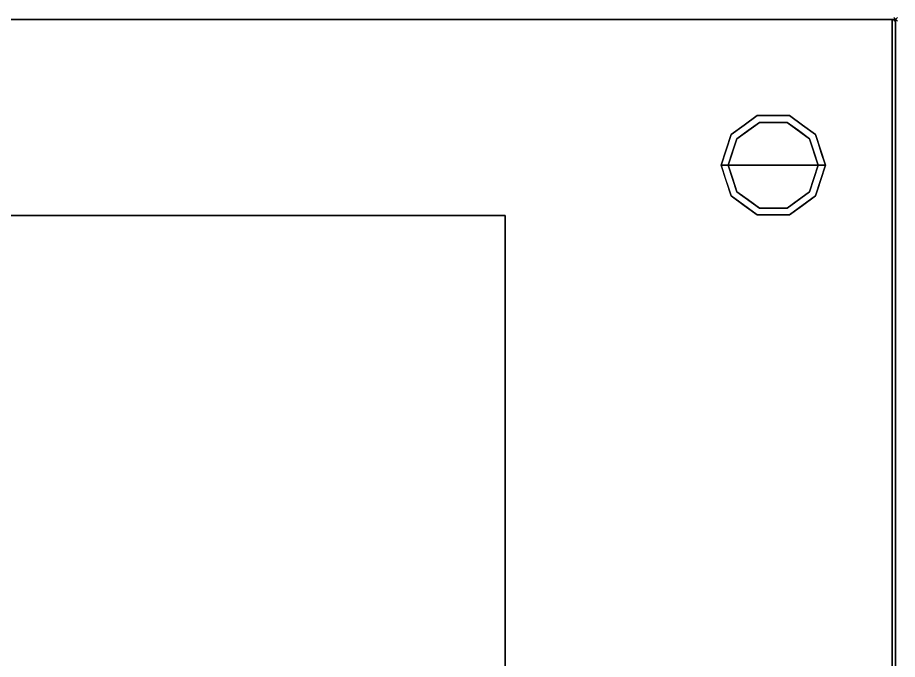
# Model space of a CAD drawing. Header units: millimetres. Extents: x -1 to 1800, y -1098 to 1.
# Drawn here: x 1311 to 1800, y -355.5 to 1 of the extents above; entities that cross this region are included whole.
import ezdxf

# ---------------------------------------------------------------- set-up
doc = ezdxf.new("R2010")
doc.units = ezdxf.units.MM
doc.header["$PDMODE"] = 3
doc.linetypes.add('NASCOSTA', pattern=[9.525, 6.35, -3.175])
for name, color, linetype in [('IQ_200_2D', 1, 'Continuous'), ('IQ_200_3D', 1, 'Continuous'), ('IQ_204_2D', 7, 'Continuous'), ('IQ_204_3D', 7, 'Continuous'), ('IQ_INS_3D', 3, 'Continuous')]:
    doc.layers.add(name, color=color, linetype=linetype)

# ---------------------------------------------------------------- blocks, each defined once
blk = doc.blocks.new('hpp_cutout_3c_l_2d')
at = {"layer": 'IQ_200_2D'}
for p, q in [((462, -109), (1582, -109)), ((1582, -109), (1582, -480))]:
    blk.add_line(p, q, dxfattribs=at)
blk = doc.blocks.new('hpp_cutout_3c_l_3d')
at = {"layer": 'IQ_200_3D'}
mesh = blk.add_polyface(dxfattribs=at)
corners = [(1799, 0, 50), (0, 0, 50), (0, -700, 50), (1799, -700, 50)]
mesh.append_faces([[corners[k] for k in face] for face in [(0, 1, 2, 3)]])
mesh = blk.add_polyface(dxfattribs=at)
corners = [(1799, -700, 0), (0, -700, 0), (0, 0, 0), (1799, 0, 0)]
mesh.append_faces([[corners[k] for k in face] for face in [(0, 1, 2, 3)]])
mesh = blk.add_polyface(dxfattribs=at)
corners = [(1799, 0, 0), (0, 0, 0), (0, 0, 50), (1799, 0, 50)]
mesh.append_faces([[corners[k] for k in face] for face in [(0, 1, 2, 3)]])
mesh = blk.add_polyface(dxfattribs=at)
corners = [(1799, -700, 50), (1799, -700, 0), (1799, 0, 0), (1799, 0, 50)]
mesh.append_faces([[corners[k] for k in face] for face in [(0, 1, 2, 3)]])
mesh = blk.add_polyface(dxfattribs=at)
corners = [(1582, -480, 50), (462, -480, 50), (462, -109, 50), (1582, -109, 50)]
mesh.append_faces([[corners[k] for k in face] for face in [(0, 1, 2, 3)]])
mesh = blk.add_polyface(dxfattribs=at)
corners = [(1582, -109, 50), (462, -109, 50), (462, -109, 80), (1582, -109, 80)]
mesh.append_faces([[corners[k] for k in face] for face in [(0, 1, 2, 3)]])
mesh = blk.add_polyface(dxfattribs=at)
corners = [(1582, -109, 80), (462, -109, 80), (462, -478, 80), (1582, -478, 80)]
mesh.append_faces([[corners[k] for k in face] for face in [(0, 1, 2, 3)]])
mesh = blk.add_polyface(dxfattribs=at)
corners = [(1582, -480, 87), (1582, -480, 50), (1582, -109, 50), (1582, -109, 80), (1582, -478, 80), (1582, -478, 87), (1582, -477.73, 89.07), (1582, -476.93, 91), (1582, -475.66, 92.66), (1582, -474, 93.93), (1582, -472.07, 94.73), (1582, -470, 95), (1582, -455, 95), (1582, -455, 97), (1582, -470, 97), (1582, -472.59, 96.66), (1582, -475, 95.66), (1582, -477.07, 94.07), (1582, -478.66, 92), (1582, -479.66, 89.59)]
mesh.append_faces([[corners[k] for k in face] for face in [(4, 1, 2, 3)]], dxfattribs={"vtx0": -1})
mesh.append_faces([[corners[k] for k in face] for face in [(0, 5, 19)]], dxfattribs={"vtx0": -1, "vtx1": -1})
mesh.append_faces([[corners[k] for k in face] for face in [(9, 15, 16, 8), (17, 7, 8, 16), (15, 9, 10, 14), (11, 13, 14, 10), (6, 18, 19, 5), (18, 6, 7, 17)]], dxfattribs={"vtx0": -1, "vtx2": -1})
mesh.append_faces([[corners[k] for k in face] for face in [(4, 5, 0, 1)]], dxfattribs={"vtx1": -1, "vtx3": -1})
mesh.append_faces([[corners[k] for k in face] for face in [(11, 12, 13)]], dxfattribs={"vtx2": -1})

msp = doc.modelspace()

# ---------------------------------------------------------------- linework, layer by layer
at = {"layer": 'IQ_200_2D'}
msp.add_lwpolyline([(0, 0), (1799, 0), (1799, -700), (0, -700)], close=True, dxfattribs=at)
at = {"layer": 'IQ_200_3D'}
for points in [[(1797, -645, 150), (2, -645, 150), (2, 0, 150), (1797, 0, 150)], [(1797, 0, 150), (2, 0, 150), (2, 0, 850), (1797, 0, 850)]]:
    msp.add_3dface(points, dxfattribs=at)
for points, invisible_edges in [([(1797, -645, 198), (1797, 0, 850), (1797, -695, 850), (1797, -695, 198)], 1), ([(1797, 0, 150), (1797, 0, 850), (1797, -645, 198), (1797, -645, 150)], 2)]:
    msp.add_3dface(points, dxfattribs=dict(at, invisible_edges=invisible_edges))
at = {"layer": 'IQ_204_2D', "color": 7, "linetype": 'NASCOSTA', "ltscale": 10}
msp.add_lwpolyline([(2, 0), (1797, 0), (1797, -645), (2, -645)], close=True, dxfattribs=at)
at = {"layer": 'IQ_204_3D'}
for points, invisible_edges in [([(1707.54, -63.95, 25), (1722.04, -53.42, 25), (1723.27, -57.22, 25), (1710.77, -66.31, 25)], 10), ([(1714.79, -58.69, 150), (1722.04, -53.42, 150), (1722.04, -53.42, 25), (1714.79, -58.69, 25)], 10), ([(1731, -53.42, 25), (1722.04, -53.42, 25), (1722.04, -53.42, 150), (1731, -53.42, 150)], 10), ([(1722.04, -53.42, 25), (1739.96, -53.42, 25), (1738.73, -57.22, 25), (1723.27, -57.22, 25)], 10), ([(1739.96, -53.42, 25), (1731, -53.42, 25), (1731, -53.42, 150), (1739.96, -53.42, 150)], 10), ([(1738.73, -57.22, 25), (1739.96, -53.42, 25), (1754.46, -63.95, 25), (1751.23, -66.31, 25)], 5), ([(1739.96, -53.42, 150), (1747.21, -58.69, 150), (1747.21, -58.69, 25), (1739.96, -53.42, 25)], 10), ([(1723.27, -57.22), (1731, -81), (1706, -81), (1710.77, -66.31)], 1), ([(1717.02, -61.76), (1717.02, -61.76, 25), (1723.27, -57.22, 25), (1723.27, -57.22)], 5), ([(1723.27, -57.22), (1723.27, -57.22, 25), (1731, -57.22, 25), (1731, -57.22)], 5), ([(1731, -81), (1731, -81), (1723.27, -57.22), (1738.73, -57.22)], 11), ([(1731, -57.22), (1731, -57.22, 25), (1738.73, -57.22, 25), (1738.73, -57.22)], 5), ([(1756, -81), (1731, -81), (1738.73, -57.22), (1751.23, -66.31)], 2), ([(1744.98, -61.76), (1738.73, -57.22), (1738.73, -57.22, 25), (1744.98, -61.76, 25)], 10), ([(1707.54, -63.95, 150), (1714.79, -58.69, 150), (1714.79, -58.69, 25), (1707.54, -63.95, 25)], 10), ([(1710.77, -66.31), (1710.77, -66.31, 25), (1717.02, -61.76, 25), (1717.02, -61.76)], 5), ([(1751.23, -66.31), (1744.98, -61.76), (1744.98, -61.76, 25), (1751.23, -66.31, 25)], 10), ([(1754.46, -63.95, 25), (1747.21, -58.69, 25), (1747.21, -58.69, 150), (1754.46, -63.95, 150)], 10), ([(1702, -81, 25), (1707.54, -63.95, 25), (1710.77, -66.31, 25), (1706, -81, 25)], 2), ([(1707.54, -63.95, 25), (1704.77, -72.48, 25), (1704.77, -72.48, 150), (1707.54, -63.95, 150)], 10), ([(1708.39, -73.65), (1708.39, -73.65, 25), (1710.77, -66.31, 25), (1710.77, -66.31)], 5), ([(1751.23, -66.31, 25), (1754.46, -63.95, 25), (1760, -81, 25), (1756, -81, 25)], 1), ([(1753.68, -73.87), (1753.68, -73.87), (1751.23, -66.31), (1753.61, -73.65, 25)], 13), ([(1751.23, -66.31, 25), (1751.23, -66.31, 25), (1753.61, -73.65, 25), (1751.23, -66.31)], 13), ([(1754.46, -63.95, 25), (1754.46, -63.95, 25), (1754.46, -63.95, 150), (1756.07, -68.92, 25)], 6), ([(1757.23, -72.48, 150), (1757.23, -72.48, 150), (1756.07, -68.92, 25), (1754.46, -63.95, 150)], 6), ([(1704.77, -72.48, 150), (1704.77, -72.48, 25), (1702, -81, 25), (1702, -81, 150)], 1), ([(1757.23, -72.48, 150), (1757.23, -72.48, 150), (1757.69, -73.88, 25), (1756.07, -68.92, 25)], 11), ([(1757.23, -72.48, 150), (1757.23, -72.48, 150), (1760, -81, 150), (1757.69, -73.88, 25)], 13), ([(1706, -81), (1706, -81, 25), (1708.39, -73.65, 25), (1708.39, -73.65)], 4), ([(1753.61, -73.65, 25), (1753.61, -73.65, 25), (1756, -81, 25), (1753.68, -73.87)], 13), ([(1756, -81, 25), (1756, -81, 25), (1756, -81), (1753.68, -73.87)], 9), ([(1760, -81, 150), (1760, -81, 150), (1760, -81, 25), (1757.69, -73.88, 25)], 9), ([(1702, -81, 150), (1702, -81, 150), (1702, -81, 25), (1704.31, -88.12, 25)], 9), ([(1704.77, -89.52, 150), (1704.77, -89.52, 150), (1702, -81, 150), (1704.31, -88.12, 25)], 13), ([(1702, -81, 25), (1706, -81, 25), (1710.77, -95.69, 25), (1707.54, -98.05, 25)], 4), ([(1708.39, -88.35, 25), (1708.39, -88.35, 25), (1706, -81, 25), (1708.32, -88.13)], 13), ([(1706, -81, 25), (1706, -81, 25), (1706, -81), (1708.32, -88.13)], 9), ([(1706, -81), (1731, -81), (1723.27, -104.78), (1710.77, -95.69)], 2), ([(1723.27, -104.78), (1723.27, -104.78), (1731, -81), (1738.73, -104.78)], 6), ([(1738.73, -104.78), (1731, -81), (1756, -81), (1751.23, -95.69)], 1), ([(1751.23, -95.69, 25), (1756, -81, 25), (1760, -81, 25), (1754.46, -98.05, 25)], 8), ([(1756, -81, 25), (1756, -81, 25), (1753.61, -88.35, 25), (1753.68, -88.13)], 13), ([(1753.68, -88.13), (1753.68, -88.13), (1756, -81), (1756, -81, 25)], 9), ([(1757.23, -89.52, 25), (1757.23, -89.52, 25), (1760, -81, 25), (1757.69, -88.12, 150)], 13), ([(1760, -81, 150), (1760, -81, 150), (1757.69, -88.12, 150), (1760, -81, 25)], 4), ([(1704.77, -89.52, 150), (1704.77, -89.52, 150), (1704.31, -88.12, 25), (1705.93, -93.08, 25)], 11), ([(1704.77, -89.52, 150), (1704.77, -89.52, 150), (1705.93, -93.08, 25), (1707.54, -98.05, 150)], 6), ([(1708.32, -88.13), (1708.32, -88.13), (1710.77, -95.69), (1708.39, -88.35, 25)], 13), ([(1710.77, -95.69, 25), (1710.77, -95.69, 25), (1708.39, -88.35, 25), (1710.77, -95.69)], 13), ([(1753.68, -88.13), (1753.68, -88.13), (1753.61, -88.35, 25), (1751.23, -95.69)], 6), ([(1751.23, -95.69), (1751.23, -95.69), (1753.61, -88.35, 25), (1751.23, -95.69, 25)], 11), ([(1757.23, -89.52, 25), (1757.23, -89.52, 25), (1756.07, -93.08, 150), (1754.46, -98.05, 25)], 6), ([(1757.23, -89.52, 25), (1757.23, -89.52, 25), (1757.69, -88.12, 150), (1756.07, -93.08, 150)], 11), ([(1707.54, -98.05, 25), (1707.54, -98.05, 25), (1707.54, -98.05, 150), (1705.93, -93.08, 25)], 6), ([(1707.54, -98.05, 25), (1710.77, -95.69, 25), (1723.27, -104.78, 25), (1722.04, -108.58, 25)], 5), ([(1710.77, -95.69, 25), (1710.77, -95.69), (1717.02, -100.24), (1717.02, -100.24, 25)], 5), ([(1738.73, -104.78, 25), (1751.23, -95.69, 25), (1754.46, -98.05, 25), (1739.96, -108.58, 25)], 10), ([(1751.23, -95.69), (1751.23, -95.69, 25), (1744.98, -100.24, 25), (1744.98, -100.24)], 5), ([(1754.46, -98.05, 150), (1754.46, -98.05, 150), (1754.46, -98.05, 25), (1756.07, -93.08, 150)], 6), ([(1714.79, -103.31, 150), (1707.54, -98.05, 150), (1707.54, -98.05, 25), (1714.79, -103.31, 25)], 10), ([(1717.02, -100.24, 25), (1717.02, -100.24), (1723.27, -104.78), (1723.27, -104.78, 25)], 5), ([(1738.73, -104.78, 25), (1738.73, -104.78), (1744.98, -100.24), (1744.98, -100.24, 25)], 5), ([(1747.21, -103.31, 25), (1754.46, -98.05, 25), (1754.46, -98.05, 150), (1747.21, -103.31, 150)], 10), ([(1714.79, -103.31, 25), (1722.04, -108.58, 25), (1722.04, -108.58, 150), (1714.79, -103.31, 150)], 10), ([(1722.04, -108.58, 25), (1723.27, -104.78, 25), (1738.73, -104.78, 25), (1739.96, -108.58, 25)], 5), ([(1723.27, -104.78), (1731, -104.78), (1738.73, -104.78, 25), (1731, -104.78, 25)], 10), ([(1731, -104.78, 25), (1731, -104.78, 25), (1723.27, -104.78, 25), (1723.27, -104.78)], 13), ([(1738.73, -104.78, 25), (1738.73, -104.78, 25), (1731, -104.78), (1738.73, -104.78)], 11), ([(1739.96, -108.58, 25), (1747.21, -103.31, 25), (1747.21, -103.31, 150), (1739.96, -108.58, 150)], 10), ([(1731, -108.58, 150), (1722.04, -108.58, 150), (1722.04, -108.58, 25), (1731, -108.58, 25)], 10), ([(1731, -108.58, 25), (1739.96, -108.58, 25), (1739.96, -108.58, 150), (1731, -108.58, 150)], 10)]:
    msp.add_3dface(points, dxfattribs=dict(at, invisible_edges=invisible_edges))
at = {"layer": 'IQ_INS_3D'}
msp.add_point((1799, 0), dxfattribs=at)

# ---------------------------------------------------------------- block references
for name, p in [('hpp_cutout_3c_l_3d', (0, 0, 850)), ('hpp_cutout_3c_l_2d', (0, 0))]:
    msp.add_blockref(name, p)

doc.saveas('drawing.dxf')
